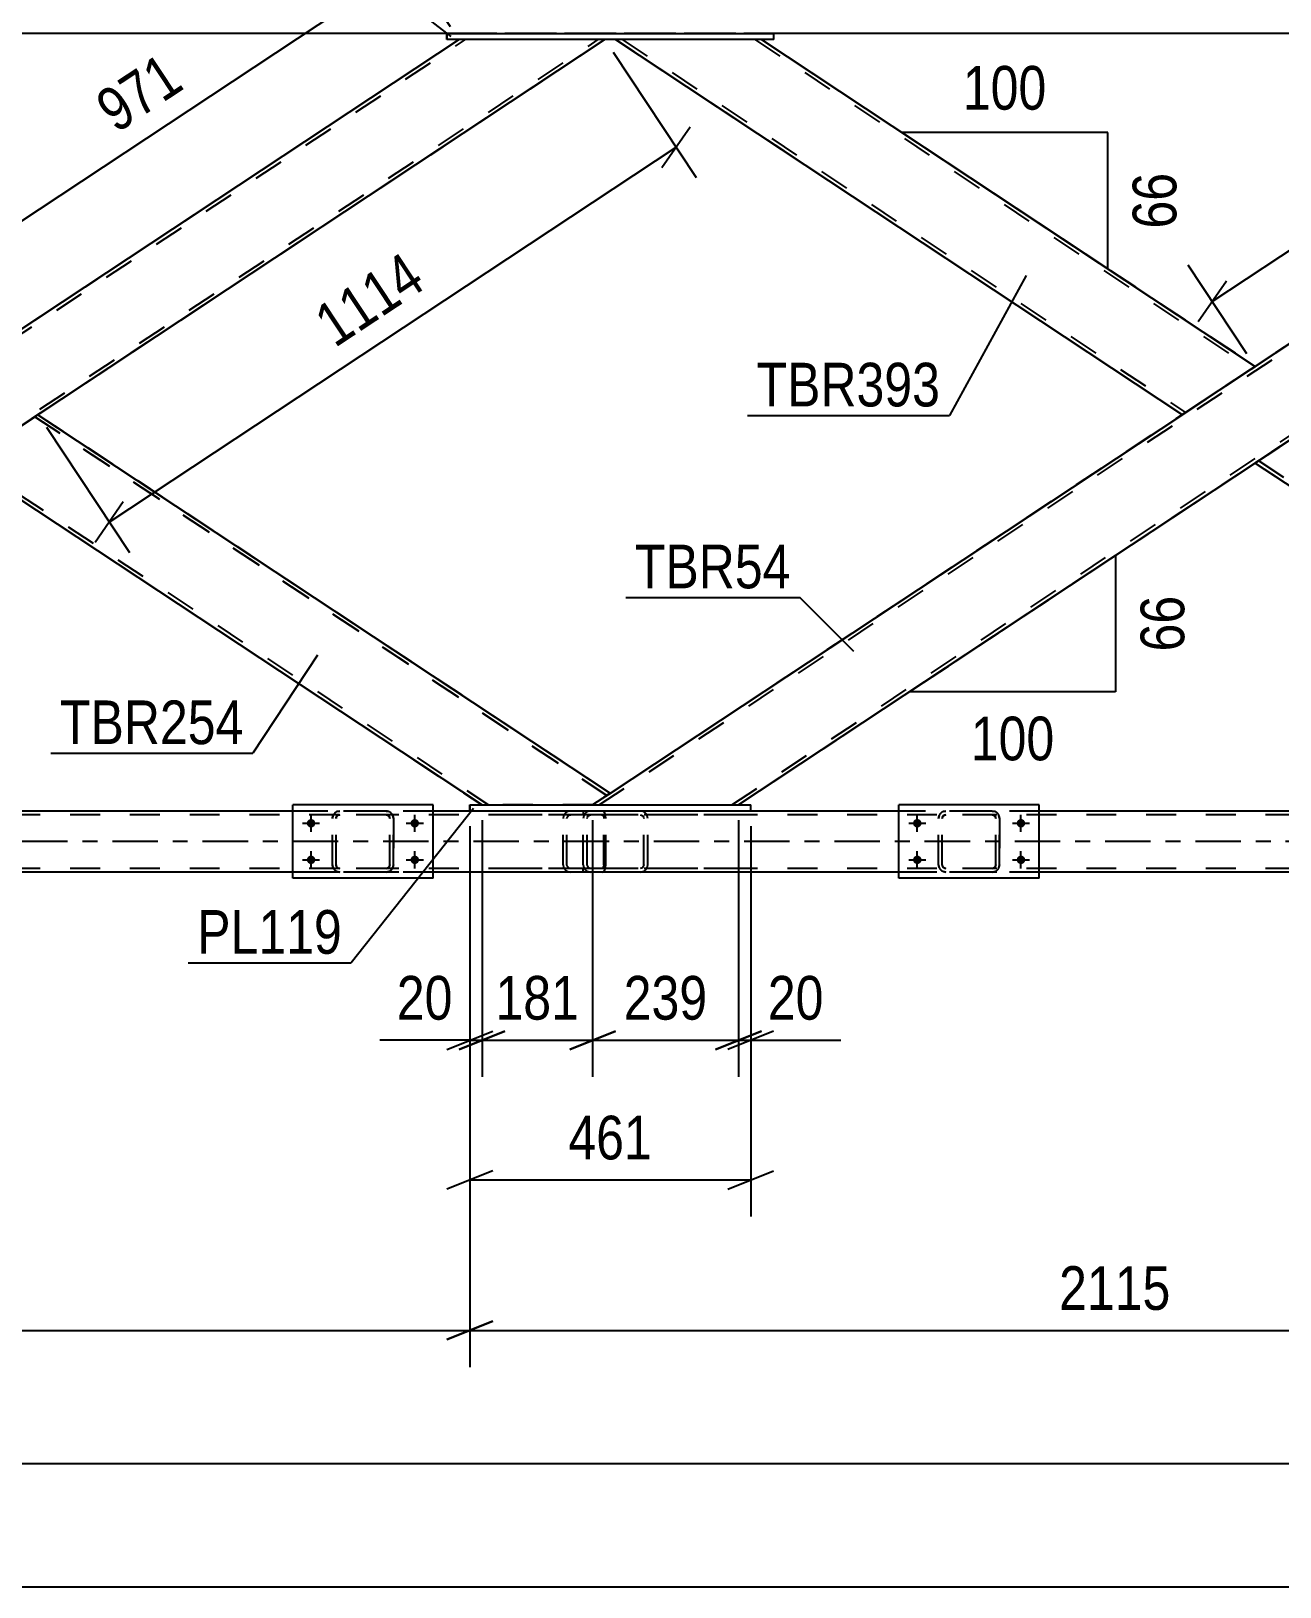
# Model space of a CAD drawing. Header units: millimetres. Extents: x -836 to 353, y -855 to -14.
# Drawn here: x -696.4 to -614.5, y -184.6 to -82.6 of the extents above; entities that cross this region are included whole.
import ezdxf

# ---------------------------------------------------------------- set-up
doc = ezdxf.new("R2010")
doc.units = ezdxf.units.MM
doc.linetypes.add('DXK_LINE_DOT2', pattern=[3.9198, 1.9599, -1.9599])
doc.linetypes.add('DXK_LINE_DOT3', pattern=[5.9187, 2.979, -0.9799, 0.9799, -0.9799])
doc.styles.add('Arial Narrow', font='ARIALN.TTF', dxfattribs={"height": 0.2})

# ---------------------------------------------------------------- blocks, each defined once
blk = doc.blocks.new('Part-570393895-11853 - 11761')
at = {"color": 2, "linetype": 'Continuous'}
for p, q in [((-630.26, -133.33), (-639.46, -133.33)), ((-639.46, -138.13), (-639.46, -133.33)), ((-630.26, -138.13), (-630.26, -133.33)), ((-630.26, -138.13), (-639.46, -138.13))]:
    blk.add_line(p, q, dxfattribs=at)
blk = doc.blocks.new('Bolt-570393895-11775 - 11761')
at = {"linetype": 'Continuous'}
for points in [[(-678.01, -134.25, -1), (-678.01, -134.81, -1)], [(-671.21, -134.25, -1), (-671.21, -134.81, -1)], [(-678.01, -136.65, -1), (-678.01, -137.21, -1)], [(-671.21, -136.65, -1), (-671.21, -137.21, -1)]]:
    blk.add_hatch(color=1, dxfattribs=at).paths.add_polyline_path(points)
at = {"color": 1, "linetype": 'Continuous'}
for p, q in [((-678.57, -134.53), (-677.45, -134.53)), ((-678.01, -135.09), (-678.01, -133.97)), ((-671.77, -134.53), (-670.65, -134.53)), ((-671.21, -135.09), (-671.21, -133.97)), ((-678.01, -137.49), (-678.01, -136.37)), ((-671.21, -137.49), (-671.21, -136.37)), ((-678.57, -136.93), (-677.45, -136.93)), ((-671.77, -136.93), (-670.65, -136.93))]:
    blk.add_line(p, q, dxfattribs=at)
blk = doc.blocks.new('Bolt-570393895-11777 - 11761')
at = {"linetype": 'Continuous'}
for points in [[(-638.26, -134.25, -1), (-638.26, -134.81, -1)], [(-631.46, -134.25, -1), (-631.46, -134.81, -1)], [(-638.26, -136.65, -1), (-638.26, -137.21, -1)], [(-631.46, -136.65, -1), (-631.46, -137.21, -1)]]:
    blk.add_hatch(color=1, dxfattribs=at).paths.add_polyline_path(points)
at = {"color": 1, "linetype": 'Continuous'}
for p, q in [((-638.82, -134.53), (-637.7, -134.53)), ((-638.26, -135.09), (-638.26, -133.97)), ((-632.02, -134.53), (-630.9, -134.53)), ((-631.46, -135.09), (-631.46, -133.97)), ((-638.26, -137.49), (-638.26, -136.37)), ((-631.46, -137.49), (-631.46, -136.37)), ((-638.82, -136.93), (-637.7, -136.93)), ((-632.02, -136.93), (-630.9, -136.93))]:
    blk.add_line(p, q, dxfattribs=at)
blk = doc.blocks.new('Part-570393895-12183 - 11761')
at = {"color": 2, "linetype": 'Continuous'}
for p, q in [((-667.61, -133.33), (-667.61, -133.73)), ((-667.6, -133.73), (-667.6, -133.33)), ((-667.6, -133.33), (-649.18, -133.33)), ((-649.18, -133.73), (-649.18, -133.33)), ((-649.18, -133.73), (-667.6, -133.73))]:
    blk.add_line(p, q, dxfattribs=at)
at = {"color": 7, "linetype": 'DXK_LINE_DOT2'}
for p, q in [((-667.6, -133.33), (-667.61, -133.33)), ((-667.61, -133.33), (-667.6, -133.33)), ((-649.18, -133.73), (-649.18, -133.33)), ((-667.61, -133.73), (-667.6, -133.73)), ((-667.6, -133.73), (-667.61, -133.73))]:
    blk.add_line(p, q, dxfattribs=at)
blk = doc.blocks.new('Part-570393895-11836 - 11761')
at = {"color": 7, "linetype": 'DXK_LINE_DOT2'}
for p, q in [((-636.86, -134.21), (-636.83, -134.03)), ((-636.83, -134.03), (-636.86, -134.21)), ((-636.86, -137.25), (-636.86, -134.21)), ((-636.86, -134.21), (-636.86, -134.21)), ((-636.86, -137.25), (-636.86, -134.21)), ((-636.62, -134.21), (-636.6, -134.12)), ((-636.6, -134.12), (-636.62, -134.21)), ((-636.62, -137.25), (-636.62, -134.21)), ((-636.62, -134.21), (-636.62, -134.21)), ((-636.62, -137.25), (-636.62, -134.21)), ((-636.6, -134.12), (-636.55, -134.04)), ((-636.55, -134.04), (-636.6, -134.12)), ((-636.57, -133.77), (-636.38, -133.73)), ((-636.38, -133.73), (-636.57, -133.77)), ((-636.55, -134.04), (-636.47, -133.99)), ((-636.47, -133.99), (-636.55, -134.04)), ((-636.47, -133.99), (-636.38, -133.97)), ((-636.38, -133.97), (-636.47, -133.99)), ((-633.34, -133.73), (-636.38, -133.73)), ((-633.34, -133.97), (-636.38, -133.97)), ((-633.34, -133.73), (-633.16, -133.77)), ((-633.16, -133.77), (-633.34, -133.73)), ((-633.34, -133.97), (-633.25, -133.99)), ((-633.25, -133.99), (-633.34, -133.97)), ((-633.25, -133.99), (-633.17, -134.04)), ((-633.17, -134.04), (-633.25, -133.99)), ((-633.17, -134.04), (-633.12, -134.12)), ((-633.12, -134.12), (-633.17, -134.04)), ((-633.12, -134.12), (-633.1, -134.21)), ((-633.1, -134.21), (-633.12, -134.12)), ((-633.1, -137.25), (-633.1, -134.21)), ((-633.1, -134.21), (-633.1, -134.21)), ((-633.1, -137.25), (-633.1, -134.21)), ((-632.9, -134.03), (-632.86, -134.21)), ((-632.86, -134.21), (-632.9, -134.03)), ((-632.86, -137.25), (-632.86, -134.21)), ((-632.86, -134.21), (-632.86, -134.21)), ((-632.86, -134.21), (-632.86, -137.25)), ((-636.86, -137.25), (-636.86, -137.25)), ((-636.83, -137.43), (-636.86, -137.25)), ((-636.86, -137.25), (-636.83, -137.43)), ((-636.62, -137.25), (-636.62, -137.25)), ((-636.6, -137.34), (-636.62, -137.25)), ((-636.62, -137.25), (-636.6, -137.34)), ((-636.55, -137.42), (-636.6, -137.34)), ((-636.6, -137.34), (-636.55, -137.42)), ((-636.38, -137.73), (-636.57, -137.69)), ((-636.57, -137.69), (-636.38, -137.73)), ((-636.47, -137.47), (-636.55, -137.42)), ((-636.55, -137.42), (-636.47, -137.47)), ((-636.38, -137.49), (-636.47, -137.47)), ((-636.47, -137.47), (-636.38, -137.49)), ((-633.34, -137.49), (-636.38, -137.49)), ((-633.34, -137.73), (-636.38, -137.73)), ((-633.25, -137.47), (-633.34, -137.49)), ((-633.34, -137.49), (-633.25, -137.47)), ((-633.16, -137.69), (-633.34, -137.73)), ((-633.34, -137.73), (-633.16, -137.69)), ((-633.17, -137.42), (-633.25, -137.47)), ((-633.25, -137.47), (-633.17, -137.42)), ((-633.12, -137.34), (-633.17, -137.42)), ((-633.17, -137.42), (-633.12, -137.34)), ((-633.1, -137.25), (-633.12, -137.34)), ((-633.12, -137.34), (-633.1, -137.25)), ((-633.1, -137.25), (-633.1, -137.25)), ((-632.86, -137.25), (-632.9, -137.43)), ((-632.9, -137.43), (-632.86, -137.25)), ((-632.86, -137.25), (-632.86, -137.25))]:
    blk.add_line(p, q, dxfattribs=at)
at = {"color": 7, "linetype": 'DXK_LINE_DOT3'}
blk.add_line((-634.86, -135.73), (-634.86, -135.73), dxfattribs=at)
at = {"color": 7, "linetype": 'DXK_LINE_DOT2'}
for centre, start, end in [((-636.38, -134.21), 112.5, 157.5), ((-636.38, -134.21), 112.5, 157.5), ((-633.34, -134.21), 22.5, 67.5), ((-633.34, -134.21), 22.5, 67.5), ((-636.38, -137.25), 202.5, 247.5), ((-636.38, -137.25), 202.5, 247.5), ((-633.34, -137.25), 292.5, 337.5), ((-633.34, -137.25), 292.5, 337.5)]:
    blk.add_arc(centre, 0.48, start, end, dxfattribs=at)
blk = doc.blocks.new('Part-570393895-12239 - 11761')
at = {"color": 7, "linetype": 'DXK_LINE_DOT2'}
for p, q in [((-658.94, -133.73), (-666.76, -133.73)), ((-658.94, -133.97), (-666.76, -133.97)), ((-661.45, -134.04), (-661.49, -134.21)), ((-661.49, -137.25), (-661.49, -134.21)), ((-661.45, -134.03), (-661.45, -134.04)), ((-661.23, -134.21), (-661.22, -134.12)), ((-661.23, -137.25), (-661.23, -134.21)), ((-661.22, -134.12), (-661.16, -134.04)), ((-660.98, -133.73), (-661.18, -133.77)), ((-661.16, -134.04), (-661.08, -133.99)), ((-661.08, -133.99), (-660.98, -133.97)), ((-660.17, -133.73), (-660.17, -133.97)), ((-658.84, -133.77), (-658.94, -133.73)), ((-658.94, -133.97), (-658.89, -133.99)), ((-658.89, -133.99), (-658.85, -134.04)), ((-658.85, -134.04), (-658.82, -134.12)), ((-658.75, -133.87), (-658.84, -133.77)), ((-658.82, -134.12), (-658.81, -134.21)), ((-658.81, -137.25), (-658.81, -134.21)), ((-658.7, -134.03), (-658.75, -133.87)), ((-658.68, -134.21), (-658.7, -134.03)), ((-658.68, -137.25), (-658.68, -134.21)), ((-658.94, -137.49), (-666.76, -137.49)), ((-658.94, -137.73), (-666.76, -137.73)), ((-661.49, -137.25), (-661.45, -137.43)), ((-661.22, -137.34), (-661.23, -137.25)), ((-661.16, -137.42), (-661.22, -137.34)), ((-661.18, -137.69), (-660.98, -137.73)), ((-661.08, -137.47), (-661.16, -137.42)), ((-660.98, -137.49), (-661.08, -137.47)), ((-660.17, -137.73), (-660.17, -137.49)), ((-658.89, -137.47), (-658.94, -137.49)), ((-658.94, -137.73), (-658.84, -137.69)), ((-658.85, -137.42), (-658.89, -137.47)), ((-658.82, -137.34), (-658.85, -137.42)), ((-658.84, -137.69), (-658.75, -137.59)), ((-658.81, -137.25), (-658.82, -137.34)), ((-658.75, -137.59), (-658.7, -137.43)), ((-658.7, -137.43), (-658.68, -137.25))]:
    blk.add_line(p, q, dxfattribs=at)
for centre, start, end in [((-661, -134.23), 111.1034, 156.0535), ((-661, -137.23), 203.9465, 248.8966)]:
    blk.add_arc(centre, 0.493, start, end, dxfattribs=at)
blk = doc.blocks.new('Part-570393895-11850 - 11761')
at = {"color": 2, "linetype": 'Continuous'}
for p, q in [((-670.01, -133.33), (-679.21, -133.33)), ((-679.21, -138.13), (-679.21, -133.33)), ((-670.01, -138.13), (-670.01, -133.33)), ((-670.01, -138.13), (-679.21, -138.13))]:
    blk.add_line(p, q, dxfattribs=at)
blk = doc.blocks.new('Part-570393895-11851 - 11761')
at = {"color": 7, "linetype": 'DXK_LINE_DOT2'}
for p, q in [((-676.61, -134.21), (-676.58, -134.03)), ((-676.58, -134.03), (-676.61, -134.21)), ((-676.61, -137.25), (-676.61, -134.21)), ((-676.61, -134.21), (-676.61, -134.21)), ((-676.61, -137.25), (-676.61, -134.21)), ((-676.37, -134.21), (-676.36, -134.12)), ((-676.36, -134.12), (-676.37, -134.21)), ((-676.37, -137.25), (-676.37, -134.21)), ((-676.37, -134.21), (-676.37, -134.21)), ((-676.37, -137.25), (-676.37, -134.21)), ((-676.36, -134.12), (-676.3, -134.04)), ((-676.3, -134.04), (-676.36, -134.12)), ((-676.32, -133.77), (-676.13, -133.73)), ((-676.13, -133.73), (-676.32, -133.77)), ((-676.3, -134.04), (-676.23, -133.99)), ((-676.23, -133.99), (-676.3, -134.04)), ((-676.23, -133.99), (-676.13, -133.97)), ((-676.13, -133.97), (-676.23, -133.99)), ((-673.09, -133.73), (-676.13, -133.73)), ((-673.09, -133.97), (-676.13, -133.97)), ((-673.09, -133.73), (-672.91, -133.77)), ((-672.91, -133.77), (-673.09, -133.73)), ((-673.09, -133.97), (-673, -133.99)), ((-673, -133.99), (-673.09, -133.97)), ((-673, -133.99), (-672.92, -134.04)), ((-672.92, -134.04), (-673, -133.99)), ((-672.92, -134.04), (-672.87, -134.12)), ((-672.87, -134.12), (-672.92, -134.04)), ((-672.87, -134.12), (-672.85, -134.21)), ((-672.85, -134.21), (-672.87, -134.12)), ((-672.85, -137.25), (-672.85, -134.21)), ((-672.85, -134.21), (-672.85, -134.21)), ((-672.85, -137.25), (-672.85, -134.21)), ((-672.65, -134.03), (-672.61, -134.21)), ((-672.61, -134.21), (-672.65, -134.03)), ((-672.61, -137.25), (-672.61, -134.21)), ((-672.61, -134.21), (-672.61, -134.21)), ((-672.61, -134.21), (-672.61, -137.25)), ((-676.61, -137.25), (-676.61, -137.25)), ((-676.58, -137.43), (-676.61, -137.25)), ((-676.61, -137.25), (-676.58, -137.43)), ((-676.37, -137.25), (-676.37, -137.25)), ((-676.36, -137.34), (-676.37, -137.25)), ((-676.37, -137.25), (-676.36, -137.34)), ((-676.3, -137.42), (-676.36, -137.34)), ((-676.36, -137.34), (-676.3, -137.42)), ((-676.13, -137.73), (-676.32, -137.69)), ((-676.32, -137.69), (-676.13, -137.73)), ((-676.23, -137.47), (-676.3, -137.42)), ((-676.3, -137.42), (-676.23, -137.47)), ((-676.13, -137.49), (-676.23, -137.47)), ((-676.23, -137.47), (-676.13, -137.49)), ((-673.09, -137.49), (-676.13, -137.49)), ((-673.09, -137.73), (-676.13, -137.73)), ((-673, -137.47), (-673.09, -137.49)), ((-673.09, -137.49), (-673, -137.47)), ((-672.91, -137.69), (-673.09, -137.73)), ((-673.09, -137.73), (-672.91, -137.69)), ((-672.92, -137.42), (-673, -137.47)), ((-673, -137.47), (-672.92, -137.42)), ((-672.87, -137.34), (-672.92, -137.42)), ((-672.92, -137.42), (-672.87, -137.34)), ((-672.85, -137.25), (-672.87, -137.34)), ((-672.87, -137.34), (-672.85, -137.25)), ((-672.85, -137.25), (-672.85, -137.25)), ((-672.61, -137.25), (-672.65, -137.43)), ((-672.65, -137.43), (-672.61, -137.25)), ((-672.61, -137.25), (-672.61, -137.25))]:
    blk.add_line(p, q, dxfattribs=at)
at = {"color": 7, "linetype": 'DXK_LINE_DOT3'}
blk.add_line((-674.61, -135.73), (-674.61, -135.73), dxfattribs=at)
at = {"color": 7, "linetype": 'DXK_LINE_DOT2'}
for centre, start, end in [((-676.13, -134.21), 112.5, 157.5), ((-676.13, -134.21), 112.5, 157.5), ((-673.09, -134.21), 22.5, 67.5), ((-673.09, -134.21), 22.5, 67.5), ((-676.13, -137.25), 202.5, 247.5), ((-676.13, -137.25), 202.5, 247.5), ((-673.09, -137.25), 292.5, 337.5), ((-673.09, -137.25), 292.5, 337.5)]:
    blk.add_arc(centre, 0.48, start, end, dxfattribs=at)
blk = doc.blocks.new('Part-570393895-12245 - 11761')
at = {"color": 7, "linetype": 'DXK_LINE_DOT2'}
for p, q in [((-583.71, -83.13), (-659.55, -133.33)), ((-659.12, -133.33), (-583.27, -83.13)), ((-659.12, -133.33), (-583.27, -83.13)), ((-650.42, -133.33), (-574.58, -83.13)), ((-650.42, -133.33), (-574.58, -83.13)), ((-574.14, -83.13), (-649.98, -133.33)), ((-574.14, -83.13), (-583.71, -83.13)), ((-574.14, -83.13), (-574.14, -83.13)), ((-616.09, -104.56), (-620.87, -107.73)), ((-611.31, -107.73), (-616.09, -110.9)), ((-658.4, -132.57), (-659.55, -133.33)), ((-659.55, -133.33), (-659.55, -133.33)), ((-659.55, -133.33), (-649.98, -133.33))]:
    blk.add_line(p, q, dxfattribs=at)
at = {"color": 2, "linetype": 'Continuous'}
for p, q in [((-583.71, -83.13), (-616.09, -104.56)), ((-574.14, -83.13), (-611.31, -107.73)), ((-620.87, -107.73), (-658.4, -132.57)), ((-616.09, -110.9), (-649.98, -133.33))]:
    blk.add_line(p, q, dxfattribs=at)
blk = doc.blocks.new('Part-570393895-11938 - 11761')
at = {"color": 2, "linetype": 'Continuous'}
for p, q in [((-658.04, -83.13), (-620.87, -107.73)), ((-648.47, -83.13), (-616.09, -104.56)), ((-616.36, -104.74), (-620.61, -107.55)), ((-616.22, -104.65), (-616.36, -104.74)), ((-616.12, -104.59), (-616.22, -104.65)), ((-616.09, -104.56), (-616.12, -104.59)), ((-616.09, -104.56), (-616.09, -104.56)), ((-620.84, -107.71), (-620.87, -107.73)), ((-620.87, -107.73), (-620.87, -107.73)), ((-620.61, -107.55), (-620.84, -107.71))]:
    blk.add_line(p, q, dxfattribs=at)
at = {"color": 7, "linetype": 'DXK_LINE_DOT2'}
for p, q in [((-620.87, -107.73), (-658.04, -83.13)), ((-658.04, -83.13), (-658.04, -83.13)), ((-648.47, -83.13), (-658.04, -83.13)), ((-657.61, -83.13), (-620.66, -107.59)), ((-657.61, -83.13), (-620.66, -107.59)), ((-648.91, -83.13), (-616.31, -104.71)), ((-648.91, -83.13), (-616.31, -104.71)), ((-648.47, -83.13), (-616.09, -104.56)), ((-616.37, -104.75), (-620.66, -107.59)), ((-616.36, -104.74), (-620.61, -107.55)), ((-620.59, -107.54), (-616.31, -104.71)), ((-616.32, -104.72), (-616.37, -104.75)), ((-616.36, -104.74), (-616.12, -104.59)), ((-616.31, -104.71), (-616.32, -104.72)), ((-616.31, -104.71), (-616.31, -104.71)), ((-616.12, -104.59), (-616.09, -104.56)), ((-620.87, -107.73), (-620.84, -107.71)), ((-620.84, -107.71), (-620.75, -107.65)), ((-620.75, -107.65), (-620.61, -107.55)), ((-620.66, -107.59), (-620.64, -107.58)), ((-620.66, -107.59), (-620.66, -107.59)), ((-620.64, -107.58), (-620.59, -107.54))]:
    blk.add_line(p, q, dxfattribs=at)
blk = doc.blocks.new('Part-570393895-11974 - 11761')
at = {"color": 7, "linetype": 'DXK_LINE_DOT2'}
for p, q in [((-696.15, -107.89), (-700.48, -110.75)), ((-696.18, -107.91), (-700.43, -110.72)), ((-700.42, -110.71), (-696.13, -107.87)), ((-696.04, -107.81), (-696.18, -107.91)), ((-696.15, -107.89), (-696.13, -107.87)), ((-696.13, -107.87), (-696.13, -107.87)), ((-696.13, -107.87), (-658.61, -132.71)), ((-658.61, -132.71), (-696.13, -107.87)), ((-695.95, -107.75), (-696.04, -107.81)), ((-695.92, -107.73), (-695.95, -107.75)), ((-695.92, -107.73), (-658.39, -132.56)), ((-700.67, -110.87), (-700.7, -110.9)), ((-700.7, -110.9), (-666.81, -133.33)), ((-700.43, -110.72), (-700.67, -110.87)), ((-700.48, -110.75), (-700.46, -110.74)), ((-700.48, -110.75), (-700.48, -110.75)), ((-700.48, -110.75), (-666.37, -133.33)), ((-700.48, -110.75), (-666.37, -133.33)), ((-700.46, -110.74), (-700.42, -110.71)), ((-658.52, -132.65), (-658.83, -132.85)), ((-659.55, -133.33), (-666.81, -133.33)), ((-658.61, -132.71), (-658.61, -132.71))]:
    blk.add_line(p, q, dxfattribs=at)
at = {"color": 2, "linetype": 'Continuous'}
for p, q in [((-696.18, -107.91), (-700.43, -110.72)), ((-696.18, -107.91), (-695.95, -107.75)), ((-695.95, -107.75), (-695.92, -107.73)), ((-695.92, -107.73), (-658.39, -132.56)), ((-695.92, -107.73), (-695.92, -107.73)), ((-700.7, -110.9), (-700.67, -110.87)), ((-700.7, -110.9), (-700.7, -110.9)), ((-700.7, -110.9), (-666.8, -133.33)), ((-700.67, -110.87), (-700.57, -110.81)), ((-700.57, -110.81), (-700.43, -110.72)), ((-658.43, -132.59), (-658.83, -132.85)), ((-658.39, -132.56), (-658.43, -132.59)), ((-658.39, -132.56), (-658.39, -132.56)), ((-658.83, -132.85), (-659.55, -133.33))]:
    blk.add_line(p, q, dxfattribs=at)
blk = doc.blocks.new('Part-570393895-11989 - 11761')
at = {"color": 7, "linetype": 'DXK_LINE_DOT2'}
for p, q in [((-668.32, -83.13), (-744.16, -133.33)), ((-743.72, -133.33), (-667.88, -83.13)), ((-743.72, -133.33), (-667.88, -83.13)), ((-735.03, -133.33), (-659.18, -83.13)), ((-735.03, -133.33), (-659.18, -83.13)), ((-658.75, -83.13), (-734.59, -133.33)), ((-658.75, -83.13), (-668.32, -83.13)), ((-658.75, -83.13), (-658.75, -83.13)), ((-700.7, -104.56), (-705.48, -107.73)), ((-695.92, -107.73), (-700.7, -110.9)), ((-744.16, -133.33), (-744.16, -133.33)), ((-744.16, -133.33), (-734.59, -133.33))]:
    blk.add_line(p, q, dxfattribs=at)
at = {"color": 2, "linetype": 'Continuous'}
for p, q in [((-668.31, -83.13), (-700.7, -104.56)), ((-658.75, -83.13), (-695.92, -107.73)), ((-705.48, -107.73), (-744.16, -133.33)), ((-700.7, -110.9), (-734.59, -133.33))]:
    blk.add_line(p, q, dxfattribs=at)
blk = doc.blocks.new('Part-570393895-11994 - 11761')
at = {"color": 7, "linetype": 'DXK_LINE_DOT2'}
for p, q in [((-611.54, -107.89), (-615.87, -110.75)), ((-611.58, -107.91), (-615.82, -110.72)), ((-615.81, -110.71), (-611.53, -107.87)), ((-611.44, -107.81), (-611.58, -107.91)), ((-611.54, -107.89), (-611.52, -107.87)), ((-611.53, -107.87), (-611.52, -107.87)), ((-611.53, -107.87), (-574, -132.71)), ((-574, -132.71), (-611.52, -107.87)), ((-611.34, -107.75), (-611.44, -107.81)), ((-611.31, -107.73), (-611.34, -107.75)), ((-611.31, -107.73), (-573.79, -132.56)), ((-616.06, -110.87), (-616.09, -110.9)), ((-616.09, -110.9), (-582.2, -133.33)), ((-615.82, -110.72), (-616.06, -110.87)), ((-615.87, -110.75), (-615.86, -110.74)), ((-615.87, -110.75), (-615.87, -110.75)), ((-615.87, -110.75), (-581.76, -133.33)), ((-615.87, -110.75), (-581.76, -133.33)), ((-615.86, -110.74), (-615.81, -110.71)), ((-573.91, -132.65), (-574.22, -132.85)), ((-574.94, -133.33), (-582.2, -133.33)), ((-574, -132.71), (-574, -132.71))]:
    blk.add_line(p, q, dxfattribs=at)
at = {"color": 2, "linetype": 'Continuous'}
for p, q in [((-611.58, -107.91), (-615.82, -110.72)), ((-611.58, -107.91), (-611.34, -107.75)), ((-611.34, -107.75), (-611.31, -107.73)), ((-611.31, -107.73), (-573.79, -132.56)), ((-611.31, -107.73), (-611.31, -107.73)), ((-616.09, -110.9), (-616.06, -110.87)), ((-616.09, -110.9), (-616.09, -110.9)), ((-616.09, -110.9), (-582.2, -133.33)), ((-616.06, -110.87), (-615.96, -110.81)), ((-615.96, -110.81), (-615.82, -110.72)), ((-573.82, -132.59), (-574.22, -132.85)), ((-573.79, -132.56), (-573.82, -132.59)), ((-573.79, -132.56), (-573.79, -132.56)), ((-574.22, -132.85), (-574.94, -133.33))]:
    blk.add_line(p, q, dxfattribs=at)
blk = doc.blocks.new('Part-570393895-12012 - 11761')
at = {"color": 7, "linetype": 'DXK_LINE_DOT2'}
for p, q in [((-660.13, -134.04), (-660.17, -134.21)), ((-660.17, -137.25), (-660.17, -134.21)), ((-660.13, -134.03), (-660.13, -134.04)), ((-659.91, -134.21), (-659.89, -134.12)), ((-659.91, -137.25), (-659.91, -134.21)), ((-659.89, -134.12), (-659.84, -134.04)), ((-659.66, -133.73), (-659.85, -133.77)), ((-659.84, -134.04), (-659.75, -133.99)), ((-659.75, -133.99), (-659.66, -133.97)), ((-650.29, -133.73), (-659.66, -133.73)), ((-650.29, -133.97), (-659.66, -133.97)), ((-656.25, -133.77), (-656.44, -133.73)), ((-656.44, -133.97), (-656.35, -133.99)), ((-656.35, -133.99), (-656.26, -134.04)), ((-656.26, -134.04), (-656.21, -134.12)), ((-656.21, -134.12), (-656.19, -134.21)), ((-656.19, -137.25), (-656.19, -134.21)), ((-655.97, -134.04), (-655.97, -134.03)), ((-655.93, -134.21), (-655.97, -134.04)), ((-655.93, -137.25), (-655.93, -134.21)), ((-660.17, -137.25), (-660.13, -137.43)), ((-659.89, -137.34), (-659.91, -137.25)), ((-659.84, -137.42), (-659.89, -137.34)), ((-659.85, -137.69), (-659.66, -137.73)), ((-659.75, -137.47), (-659.84, -137.42)), ((-659.66, -137.49), (-659.75, -137.47)), ((-650.29, -137.49), (-659.66, -137.49)), ((-650.29, -137.73), (-659.66, -137.73)), ((-656.35, -137.47), (-656.44, -137.49)), ((-656.44, -137.73), (-656.25, -137.69)), ((-656.26, -137.42), (-656.35, -137.47)), ((-656.21, -137.34), (-656.26, -137.42)), ((-656.19, -137.25), (-656.21, -137.34)), ((-655.97, -137.43), (-655.93, -137.25))]:
    blk.add_line(p, q, dxfattribs=at)
for centre, start, end in [((-659.68, -134.23), 110.9282, 155.8647), ((-656.42, -134.23), 24.1353, 69.0718), ((-659.68, -137.23), 204.1353, 249.0718), ((-656.42, -137.23), 290.9282, 335.8647)]:
    blk.add_arc(centre, 0.495, start, end, dxfattribs=at)
blk = doc.blocks.new('Part-570393895-12035 - 11761')
at = {"color": 7, "linetype": 'DXK_LINE_DOT2'}
for p, q in [((-89.63, -82.73), (-753.72, -82.73)), ((-647.67, -82.73), (-669.11, -82.73))]:
    blk.add_line(p, q, dxfattribs=at)
at = {"color": 2, "linetype": 'Continuous'}
for p, q in [((-669.11, -82.73), (-732.28, -82.73)), ((-584.51, -82.73), (-647.67, -82.73))]:
    blk.add_line(p, q, dxfattribs=at)
blk = doc.blocks.new('Part-570393895-12101 - 11761')
at = {"color": 2, "linetype": 'Continuous'}
for p, q in [((-669.12, -82.73), (-669.12, -83.13)), ((-669.11, -83.13), (-669.11, -82.73)), ((-669.11, -82.73), (-647.67, -82.73)), ((-647.67, -83.13), (-669.11, -83.13)), ((-647.67, -83.13), (-647.67, -82.73))]:
    blk.add_line(p, q, dxfattribs=at)
at = {"color": 7, "linetype": 'DXK_LINE_DOT2'}
for p, q in [((-669.11, -82.73), (-669.12, -82.73)), ((-669.12, -82.73), (-669.11, -82.73)), ((-669.12, -83.13), (-669.11, -83.13)), ((-669.11, -83.13), (-669.12, -83.13)), ((-647.67, -83.13), (-647.67, -82.73))]:
    blk.add_line(p, q, dxfattribs=at)
blk = doc.blocks.new('Part-570393895-12214 - 11761')
at = {"color": 7, "linetype": 'DXK_LINE_DOT2'}
for p, q in [((-72.52, -133.97), (-807.13, -133.97)), ((-226.14, -133.73), (-758.72, -133.73)), ((-670.01, -133.73), (-679.21, -133.73)), ((-649.18, -133.73), (-667.6, -133.73)), ((-630.26, -133.73), (-639.46, -133.73)), ((-72.52, -137.49), (-807.13, -137.49)), ((-72.52, -137.73), (-758.72, -137.73)), ((-670.01, -137.73), (-679.21, -137.73)), ((-630.26, -137.73), (-639.46, -137.73))]:
    blk.add_line(p, q, dxfattribs=at)
at = {"color": 2, "linetype": 'Continuous'}
for p, q in [((-679.21, -133.73), (-709.77, -133.73)), ((-667.6, -133.73), (-670.01, -133.73)), ((-639.46, -133.73), (-649.18, -133.73)), ((-599.71, -133.73), (-630.26, -133.73)), ((-679.21, -137.73), (-709.77, -137.73)), ((-639.46, -137.73), (-670.01, -137.73)), ((-599.71, -137.73), (-630.26, -137.73))]:
    blk.add_line(p, q, dxfattribs=at)
at = {"color": 7, "linetype": 'DXK_LINE_DOT3'}
blk.add_line((-72.52, -135.73), (-807.13, -135.73), dxfattribs=at)
blk = doc.blocks.new('StraightDimension-570393895-12893 - 11761')
at = {"color": 7, "linetype": 'Continuous'}
for p, q in [((-658.2, -83.96), (-652.76, -92.18)), ((-655, -91.51), (-653.16, -88.85)), ((-691.25, -114.78), (-654.08, -90.18)), ((-695.36, -108.56), (-689.92, -116.78)), ((-690.33, -113.45), (-692.17, -116.11))]:
    blk.add_line(p, q, dxfattribs=at)
at = {"color": 0}
blk.add_wipeout([(-669.53, -99.51), (-671.85, -96.01), (-678.95, -100.7), (-676.63, -104.21)], dxfattribs=at)
at = {"color": 3, "style": 'Arial Narrow'}
blk.add_text('1114', height=2.863, rotation=33.5008, dxfattribs=at).set_placement((-676.46, -103.38))
blk = doc.blocks.new('StraightDimension-570393895-12814 - 11761')
at = {"color": 7, "linetype": 'Continuous'}
for p, q in [((-649.98, -134.33), (-649.98, -151.16)), ((-649.18, -134.73), (-649.18, -151.16)), ((-651.48, -149.36), (-648.48, -148.16)), ((-647.68, -148.16), (-650.68, -149.36)), ((-649.98, -148.76), (-649.18, -148.76)), ((-649.18, -148.76), (-643.28, -148.76)), ((-649.18, -148.76), (-643.28, -148.76))]:
    blk.add_line(p, q, dxfattribs=at)
at = {"color": 0}
blk.add_wipeout([(-643.8, -148.01), (-643.8, -143.81), (-648.66, -143.81), (-648.66, -148.01)], dxfattribs=at)
at = {"color": 3, "style": 'Arial Narrow'}
blk.add_text('20', height=2.863, dxfattribs=at).set_placement((-648.06, -147.41))
blk = doc.blocks.new('StraightDimension-570393895-12838 - 11761')
at = {"color": 7, "linetype": 'Continuous'}
for p, q in [((-666.8, -134.33), (-666.8, -151.16)), ((-667.6, -134.73), (-667.6, -151.16)), ((-667.6, -148.76), (-673.51, -148.76)), ((-667.6, -148.76), (-673.51, -148.76)), ((-669.1, -149.36), (-666.1, -148.16)), ((-665.3, -148.16), (-668.3, -149.36)), ((-667.6, -148.76), (-666.8, -148.76))]:
    blk.add_line(p, q, dxfattribs=at)
at = {"color": 0}
blk.add_wipeout([(-668.13, -148.01), (-668.13, -143.81), (-672.99, -143.81), (-672.99, -148.01)], dxfattribs=at)
at = {"color": 3, "style": 'Arial Narrow'}
blk.add_text('20', height=2.863, dxfattribs=at).set_placement((-672.39, -147.41))
blk = doc.blocks.new('StraightDimension-570393895-12847 - 11761')
at = {"color": 7, "linetype": 'Continuous'}
for p, q in [((-667.6, -134.73), (-667.6, -160.33)), ((-649.18, -134.73), (-649.18, -160.33)), ((-666.1, -157.33), (-669.1, -158.53)), ((-667.6, -157.93), (-649.18, -157.93)), ((-650.68, -158.53), (-647.68, -157.33))]:
    blk.add_line(p, q, dxfattribs=at)
at = {"color": 0}
blk.add_wipeout([(-655.05, -157.18), (-655.05, -152.98), (-661.74, -152.98), (-661.74, -157.18)], dxfattribs=at)
at = {"color": 3, "style": 'Arial Narrow'}
blk.add_text('461', height=2.863, dxfattribs=at).set_placement((-661.14, -156.58))
blk = doc.blocks.new('StraightDimension-570393895-13096 - 11761')
at = {"color": 7, "linetype": 'Continuous'}
blk.add_line((-807.77, -184.62), (-71.88, -184.62), dxfattribs=at)
blk = doc.blocks.new('StraightDimension-570393895-12911 - 11761')
at = {"color": 7, "linetype": 'Continuous'}
for p, q in [((-668.87, -82.3), (-673.15, -75.82)), ((-672.5, -79.53), (-670.66, -76.87)), ((-703.96, -99.64), (-671.58, -78.2)), ((-701.25, -103.73), (-705.53, -97.26)), ((-703.04, -98.31), (-704.88, -100.96))]:
    blk.add_line(p, q, dxfattribs=at)
at = {"color": 0}
blk.add_wipeout([(-685.4, -86.45), (-687.71, -82.95), (-693.29, -86.64), (-690.97, -90.14)], dxfattribs=at)
at = {"color": 3, "style": 'Arial Narrow'}
blk.add_text('971', height=2.863, rotation=33.5008, dxfattribs=at).set_placement((-690.8, -89.31))
blk = doc.blocks.new('StraightDimension-570393895-12822 - 11761')
at = {"color": 7, "linetype": 'Continuous'}
for p, q in [((-659.55, -134.33), (-659.55, -151.16)), ((-649.98, -134.33), (-649.98, -151.16)), ((-661.05, -149.36), (-658.05, -148.16)), ((-659.55, -148.76), (-649.98, -148.76)), ((-648.48, -148.16), (-651.48, -149.36))]:
    blk.add_line(p, q, dxfattribs=at)
at = {"color": 0}
blk.add_wipeout([(-651.43, -148.01), (-651.43, -143.81), (-658.11, -143.81), (-658.11, -148.01)], dxfattribs=at)
at = {"color": 3, "style": 'Arial Narrow'}
blk.add_text('239', height=2.863, dxfattribs=at).set_placement((-657.51, -147.41))
blk = doc.blocks.new('StraightDimension-570393895-12830 - 11761')
at = {"color": 7, "linetype": 'Continuous'}
for p, q in [((-666.8, -134.33), (-666.8, -151.16)), ((-659.55, -134.33), (-659.55, -151.16)), ((-668.3, -149.36), (-665.3, -148.16)), ((-666.8, -148.76), (-659.55, -148.76)), ((-658.05, -148.16), (-661.05, -149.36))]:
    blk.add_line(p, q, dxfattribs=at)
at = {"color": 0}
blk.add_wipeout([(-659.84, -148.01), (-659.84, -143.81), (-666.52, -143.81), (-666.52, -148.01)], dxfattribs=at)
at = {"color": 3, "style": 'Arial Narrow'}
blk.add_text('181', height=2.863, dxfattribs=at).set_placement((-665.92, -147.41))
blk = doc.blocks.new('StraightDimension-570393895-12662 - 11761')
at = {"color": 7, "linetype": 'Continuous'}
for p, q in [((-584.26, -82.3), (-588.1, -76.49)), ((-587.45, -80.19), (-585.61, -77.54)), ((-618.91, -100.3), (-586.53, -78.87)), ((-616.64, -103.73), (-620.49, -97.92)), ((-617.99, -98.97), (-619.83, -101.63))]:
    blk.add_line(p, q, dxfattribs=at)
at = {"color": 0}
blk.add_wipeout([(-600.35, -87.11), (-602.67, -83.61), (-608.24, -87.3), (-605.92, -90.8)], dxfattribs=at)
at = {"color": 3, "style": 'Arial Narrow'}
blk.add_text('971', height=2.863, rotation=33.5008, dxfattribs=at).set_placement((-605.75, -89.97))
blk = doc.blocks.new('StraightDimension-570393895-13065 - 11761')
at = {"color": 7, "linetype": 'Continuous'}
for p, q in [((-667.6, -134.73), (-667.6, -170.2)), ((-583, -134.73), (-583, -170.2)), ((-666.1, -167.2), (-669.1, -168.4)), ((-584.5, -168.4), (-581.5, -167.2)), ((-667.6, -167.8), (-583, -167.8))]:
    blk.add_line(p, q, dxfattribs=at)
at = {"color": 0}
blk.add_wipeout([(-621.04, -167.05), (-621.04, -162.85), (-629.56, -162.85), (-629.56, -167.05)], dxfattribs=at)
at = {"color": 3, "style": 'Arial Narrow'}
blk.add_text('2115', height=2.863, dxfattribs=at).set_placement((-628.96, -166.45))
blk = doc.blocks.new('StraightDimension-570393895-13075 - 11761')
at = {"color": 7, "linetype": 'Continuous'}
for p, q in [((-752.21, -134.73), (-752.21, -170.2)), ((-667.6, -134.73), (-667.6, -170.2)), ((-750.71, -167.2), (-753.71, -168.4)), ((-669.1, -168.4), (-666.1, -167.2)), ((-752.21, -167.8), (-667.6, -167.8))]:
    blk.add_line(p, q, dxfattribs=at)
at = {"color": 0}
blk.add_wipeout([(-705.65, -167.05), (-705.65, -162.85), (-714.17, -162.85), (-714.17, -167.05)], dxfattribs=at)
at = {"color": 3, "style": 'Arial Narrow'}
blk.add_text('2115', height=2.863, dxfattribs=at).set_placement((-713.57, -166.45))
blk = doc.blocks.new('StraightDimension-570393895-13150 - 11761')
at = {"color": 7, "linetype": 'Continuous'}
blk.add_line((-807.13, -176.52), (-72.52, -176.52), dxfattribs=at)
blk = doc.blocks.new('AngleDimension-570393895-23848 - 11761')
at = {"color": 7, "linetype": 'Continuous'}
for p, q in [((-625.25, -116.96), (-638.76, -125.9)), ((-625.25, -116.96), (-625.25, -125.9)), ((-633.25, -122.26), (-638.76, -125.9)), ((-625.25, -125.9), (-638.76, -125.9))]:
    blk.add_line(p, q, dxfattribs=at)
at = {"color": 0}
for points in [[(-620.15, -119), (-624.35, -119), (-624.35, -123.86), (-620.15, -123.86)], [(-628.66, -131), (-628.66, -126.8), (-635.35, -126.8), (-635.35, -131)]]:
    blk.add_wipeout(points, dxfattribs=at)
at = {"color": 3, "style": 'Arial Narrow'}
blk.add_text('66', height=2.863, rotation=90.0002, dxfattribs=at).set_placement((-620.75, -123.26))
blk.add_text('100', height=2.863, dxfattribs=at).set_placement((-634.75, -130.4))
blk = doc.blocks.new('AngleDimension-570393895-23850 - 11761')
at = {"color": 7, "linetype": 'Continuous'}
for p, q in [((-639.28, -89.22), (-639.28, -89.22)), ((-625.77, -89.22), (-639.28, -89.22)), ((-625.77, -98.16), (-639.28, -89.22)), ((-625.77, -98.16), (-625.77, -89.22))]:
    blk.add_line(p, q, dxfattribs=at)
at = {"color": 0}
for points in [[(-629.18, -88.32), (-629.18, -84.12), (-635.87, -84.12), (-635.87, -88.32)], [(-620.67, -91.26), (-624.87, -91.26), (-624.87, -96.12), (-620.67, -96.12)]]:
    blk.add_wipeout(points, dxfattribs=at)
at = {"color": 3, "style": 'Arial Narrow'}
blk.add_text('100', height=2.863, dxfattribs=at).set_placement((-635.27, -87.72))
blk.add_text('66', height=2.863, rotation=90.0002, dxfattribs=at).set_placement((-621.27, -95.52))
blk = doc.blocks.new('Mark-570393895-12179 - 11761')
at = {"color": 30, "linetype": 'Continuous'}
for p in [(-667.36, -133.56), (-686.08, -143.69)]:
    blk.add_line(p, (-675.38, -143.69), dxfattribs=at)
at = {"color": 0}
blk.add_wipeout([(-675.98, -143.09), (-675.98, -140.09), (-685.48, -140.09), (-685.48, -143.09)], dxfattribs=at)
blk.add_wipeout([(-675.98, -143.09), (-675.98, -140.09), (-685.48, -140.09), (-685.48, -143.09)], dxfattribs=at)
at = {"color": 3, "style": 'Arial Narrow'}
blk.add_text('PL119', height=2.863, dxfattribs=at).set_placement((-685.48, -143.09))
blk = doc.blocks.new('Mark-570393895-12241 - 11761')
at = {"color": 30, "linetype": 'Continuous'}
for p in [(-657.38, -119.72), (-642.42, -123.26)]:
    blk.add_line(p, (-645.95, -119.72), dxfattribs=at)
at = {"color": 0}
blk.add_wipeout([(-646.55, -119.12), (-646.55, -116.12), (-656.78, -116.12), (-656.78, -119.12)], dxfattribs=at)
blk.add_wipeout([(-646.55, -119.12), (-646.55, -116.12), (-656.78, -116.12), (-656.78, -119.12)], dxfattribs=at)
at = {"color": 3, "style": 'Arial Narrow'}
blk.add_text('TBR54', height=2.863, dxfattribs=at).set_placement((-656.78, -119.12))
blk = doc.blocks.new('Mark-570393895-11934 - 11761')
at = {"color": 30, "linetype": 'Continuous'}
for p in [(-631.11, -98.61), (-649.4, -107.79)]:
    blk.add_line(p, (-636.14, -107.79), dxfattribs=at)
at = {"color": 0}
blk.add_wipeout([(-636.74, -107.19), (-636.74, -104.19), (-648.8, -104.19), (-648.8, -107.19)], dxfattribs=at)
blk.add_wipeout([(-636.74, -107.19), (-636.74, -104.19), (-648.8, -104.19), (-648.8, -107.19)], dxfattribs=at)
at = {"color": 3, "style": 'Arial Narrow'}
blk.add_text('TBR393', height=2.863, dxfattribs=at).set_placement((-648.8, -107.19))
blk = doc.blocks.new('Mark-570393895-11970 - 11761')
at = {"color": 30, "linetype": 'Continuous'}
for p in [(-677.58, -123.5), (-695.08, -129.94)]:
    blk.add_line(p, (-681.83, -129.94), dxfattribs=at)
at = {"color": 0}
blk.add_wipeout([(-682.43, -129.34), (-682.43, -126.34), (-694.48, -126.34), (-694.48, -129.34)], dxfattribs=at)
blk.add_wipeout([(-682.43, -129.34), (-682.43, -126.34), (-694.48, -126.34), (-694.48, -129.34)], dxfattribs=at)
at = {"color": 3, "style": 'Arial Narrow'}
blk.add_text('TBR254', height=2.863, dxfattribs=at).set_placement((-694.48, -129.34))
blk = doc.blocks.new('Mark-570393895-12097 - 11761')
at = {"color": 30, "linetype": 'Continuous'}
for p in [(-690.12, -74.73), (-668.82, -82.93)]:
    blk.add_line(p, (-679.41, -74.73), dxfattribs=at)
at = {"color": 0}
blk.add_wipeout([(-680.01, -74.13), (-680.01, -71.13), (-689.52, -71.13), (-689.52, -74.13)], dxfattribs=at)
blk.add_wipeout([(-680.01, -74.13), (-680.01, -71.13), (-689.52, -71.13), (-689.52, -74.13)], dxfattribs=at)
at = {"color": 3, "style": 'Arial Narrow'}
blk.add_text('PL117', height=2.863, dxfattribs=at).set_placement((-689.52, -74.13))

msp = doc.modelspace()

# ---------------------------------------------------------------- block references
for name in ['Part-570393895-12035 - 11761', 'Part-570393895-11989 - 11761', 'Part-570393895-12101 - 11761', 'Part-570393895-12245 - 11761', 'Part-570393895-11938 - 11761', 'Part-570393895-11974 - 11761', 'Part-570393895-11994 - 11761', 'Part-570393895-11850 - 11761', 'Part-570393895-12183 - 11761', 'Part-570393895-11853 - 11761', 'Part-570393895-12214 - 11761', 'Bolt-570393895-11775 - 11761', 'Part-570393895-11851 - 11761', 'Part-570393895-12239 - 11761', 'Part-570393895-12012 - 11761', 'Bolt-570393895-11777 - 11761', 'Part-570393895-11836 - 11761']:
    msp.add_blockref(name, (0, 0))

# ---------------------------------------------------------------- next in the draw order: block references
for name in ['StraightDimension-570393895-12662 - 11761', 'StraightDimension-570393895-12893 - 11761', 'AngleDimension-570393895-23848 - 11761', 'Mark-570393895-11970 - 11761', 'StraightDimension-570393895-12838 - 11761', 'StraightDimension-570393895-12814 - 11761']:
    msp.add_blockref(name, (0, 0))

# ---------------------------------------------------------------- next in the draw order: block references
for name in ['StraightDimension-570393895-12911 - 11761', 'AngleDimension-570393895-23850 - 11761', 'Mark-570393895-12241 - 11761', 'StraightDimension-570393895-12847 - 11761']:
    msp.add_blockref(name, (0, 0))

# ---------------------------------------------------------------- next in the draw order: block references
for name in ['Mark-570393895-12097 - 11761', 'Mark-570393895-11934 - 11761', 'StraightDimension-570393895-13096 - 11761']:
    msp.add_blockref(name, (0, 0))

# ---------------------------------------------------------------- next in the draw order: block references
msp.add_blockref('StraightDimension-570393895-12822 - 11761', (0, 0))

# ---------------------------------------------------------------- next in the draw order: block references
msp.add_blockref('StraightDimension-570393895-12830 - 11761', (0, 0))

# ---------------------------------------------------------------- next in the draw order: block references
msp.add_blockref('StraightDimension-570393895-13065 - 11761', (0, 0))

# ---------------------------------------------------------------- next in the draw order: block references
msp.add_blockref('StraightDimension-570393895-13075 - 11761', (0, 0))

# ---------------------------------------------------------------- next in the draw order: block references
msp.add_blockref('StraightDimension-570393895-13150 - 11761', (0, 0))

# ---------------------------------------------------------------- next in the draw order: block references
msp.add_blockref('Mark-570393895-12179 - 11761', (0, 0))

doc.saveas('drawing.dxf')
